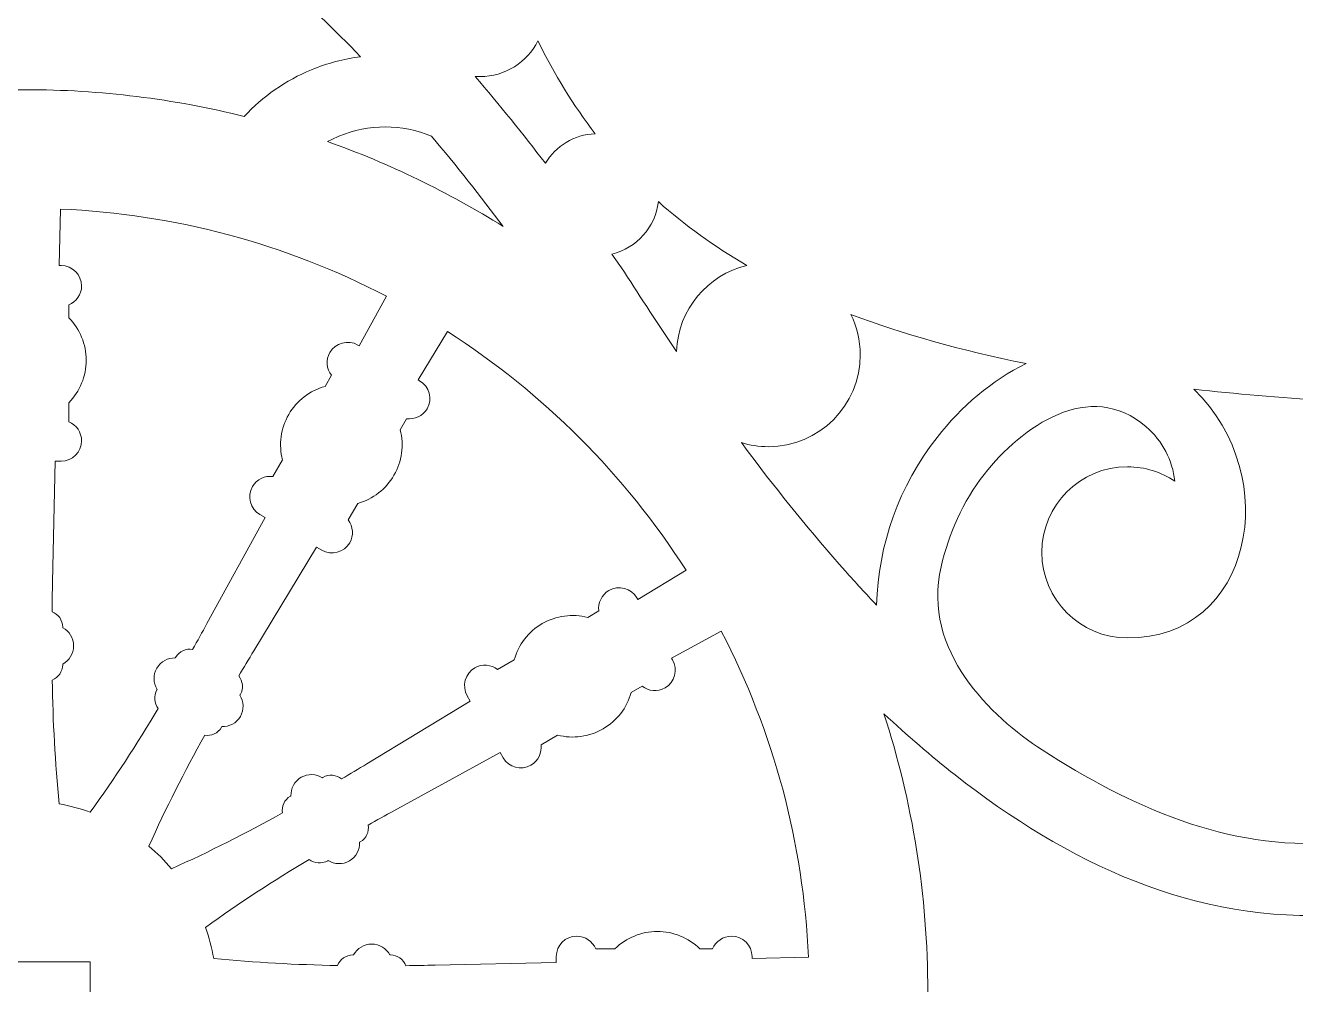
# Model space of a CAD drawing. Header units: millimetres. Extents: x -917 to 965, y -497 to 497.
# Drawn here: x -198.4 to -73.7, y 5.9 to 100 of the extents above; entities that cross this region are included whole.
import ezdxf

# ---------------------------------------------------------------- set-up
doc = ezdxf.new("R2010")
doc.units = ezdxf.units.MM
doc.header["$MEASUREMENT"] = 0
doc.layers.add('Camada 1', color=7, linetype='Continuous')

msp = doc.modelspace()

# ---------------------------------------------------------------- linework, layer by layer
at = {"layer": 'Camada 1', "color": 250, "lineweight": 9}
for points, knots in [([(-198.3964, -83.4735), (-162.6982, -83.4735), (-131.9322, -62.3545), (-117.9107, -31.9291), (-117.9107, -31.9291), (-112.7183, -20.6621), (-109.8222, -8.1187), (-109.8222, 5.1008), (-109.8222, 5.1008), (-109.8222, 14.6397), (-111.3359, 23.8243), (-114.1266, 32.4329), (-114.1266, 32.4329), (-111.8537, 30.3117), (-109.523, 28.2998), (-107.135, 26.4231), (-107.135, 26.4231), (-96.3044, 17.9114), (-83.4844, 11.6802), (-69.387, 12.7613), (-69.387, 12.7613), (-61.7681, 13.3454), (-54.368, 16.3969), (-47.9919, 20.5079), (-47.9919, 20.5079), (-41.9496, 24.4035), (-37.2773, 29.6993), (-32.512, 34.9897), (-32.512, 34.9897), (-28.8045, 39.1058), (-24.4884, 43.9299), (-19.4436, 46.3837), (-19.4436, 46.3837), (-18.9485, 46.6244), (-18.4434, 46.8444), (-17.929, 47.0403), (-17.929, 47.0403), (-13.2425, 48.8262), (-8.7657, 48.0524), (-7.9944, 42.8839), (-7.9944, 42.8839), (-9.0435, 43.3459), (-10.2032, 43.6028), (-11.423, 43.6028), (-11.423, 43.6028), (-16.1253, 43.6028), (-19.9374, 39.7908), (-19.9374, 35.0882), (-19.9374, 35.0882), (-19.9374, 24.9912), (-5.5626, 23.4531), (-1.6276, 32.7066), (-1.6276, 32.7066), (2.3074, 23.4531), (16.6822, 24.9912), (16.6822, 35.0882), (16.6822, 35.0882), (16.6822, 39.7908), (12.8701, 43.6028), (8.1678, 43.6028), (8.1678, 43.6028), (6.948, 43.6028), (5.7883, 43.3459), (4.7392, 42.8839), (4.7392, 42.8839), (5.5105, 48.0524), (9.9873, 48.8262), (14.6738, 47.0403), (14.6738, 47.0403), (15.1882, 46.8444), (15.6933, 46.6244), (16.1884, 46.3837), (16.1884, 46.3837), (21.2332, 43.9299), (25.5493, 39.1058), (29.2568, 34.9897), (29.2568, 34.9897), (34.0221, 29.6993), (38.6944, 24.4035), (44.7367, 20.5079), (44.7367, 20.5079), (51.1128, 16.3969), (58.5129, 13.3454), (66.1318, 12.7613), (66.1318, 12.7613), (80.2292, 11.6802), (93.0492, 17.9114), (103.8798, 26.4231), (103.8798, 26.4231), (106.2678, 28.2998), (108.5985, 30.3117), (110.8714, 32.4329), (110.8714, 32.4329), (108.0807, 23.8243), (106.567, 14.6397), (106.567, 5.1008), (106.567, 5.1008), (106.567, -8.1187), (109.4631, -20.6621), (114.6555, -31.9291), (114.6555, -31.9291), (128.677, -62.3545), (159.443, -83.4735), (195.1412, -83.4735), (195.1412, -83.4735), (244.0591, -83.4735), (283.7154, -43.8171), (283.7154, 5.1008), (283.7154, 5.1008), (283.7154, 45.8431), (256.2044, 80.1555), (218.7476, 90.4885), (218.7476, 90.4885), (225.2238, 99.6371), (222.9325, 113.5027), (212.5837, 120.3103), (212.5837, 120.3103), (203.7228, 126.1391), (191.9221, 124.9127), (182.1681, 120.7623), (182.1681, 120.7623), (162.562, 131.2106), (161.156, 155.1075), (174.2652, 171.8183), (174.2652, 171.8183), (178.596, 177.339), (186.2582, 183.822), (192.9885, 177.9755), (192.9885, 177.9755), (194.654, 176.5287), (195.5364, 174.444), (195.4903, 172.325), (195.4903, 172.325), (194.163, 173.4893), (192.4237, 174.1953), (190.5193, 174.1953), (190.5193, 174.1953), (186.3536, 174.1953), (182.9767, 170.8184), (182.9767, 166.6529), (182.9767, 166.6529), (182.9767, 162.4872), (186.3553, 159.2288), (190.5193, 159.1103), (190.5193, 159.1103), (201.444, 158.7992), (208.2439, 174.0666), (197.6142, 183.3003), (197.6142, 183.3003), (194.9083, 185.6509), (191.7024, 187.1293), (188.0985, 187.3232), (188.0985, 187.3232), (180.2179, 187.7471), (173.2996, 182.0154), (168.7155, 176.1719), (168.7155, 176.1719), (167.4559, 174.566), (166.3149, 172.9043), (165.2881, 171.2009), (165.2881, 171.2009), (169.4463, 191.7251), (173.3392, 215.2747), (176.7885, 241.9203), (176.7885, 241.9203), (185.059, 243.2747), (191.3702, 250.4546), (191.3702, 259.1085), (191.3702, 259.1085), (191.3702, 268.7283), (183.572, 276.5267), (173.9522, 276.5267), (173.9522, 276.5267), (169.3682, 276.5267), (165.1976, 274.7558), (162.0877, 271.8611), (162.0877, 271.8611), (162.0877, 271.8611), (132.0877, 271.8611), (132.0877, 271.8611), (132.0877, 271.8611), (132.0877, 271.8611), (132.0877, 265.8611), (132.0877, 265.8611), (132.0877, 265.8611), (132.0877, 265.8611), (52.0877, 265.8611), (52.0877, 265.8611), (52.0877, 265.8611), (52.0877, 265.8611), (52.0877, 271.8611), (52.0877, 271.8611), (52.0877, 271.8611), (52.0877, 271.8611), (-55.3429, 271.8611), (-55.3429, 271.8611), (-55.3429, 271.8611), (-55.3429, 271.8611), (-55.3429, 265.8611), (-55.3429, 265.8611), (-55.3429, 265.8611), (-55.3429, 265.8611), (-135.3429, 265.8611), (-135.3429, 265.8611), (-135.3429, 265.8611), (-135.3429, 265.8611), (-135.3429, 271.8611), (-135.3429, 271.8611), (-135.3429, 271.8611), (-135.3429, 271.8611), (-165.3429, 271.8611), (-165.3429, 271.8611), (-165.3429, 271.8611), (-168.4528, 274.7558), (-172.6234, 276.5267), (-177.2074, 276.5267), (-177.2074, 276.5267), (-186.8272, 276.5267), (-194.6254, 268.7283), (-194.6254, 259.1085), (-194.6254, 259.1085), (-194.6254, 250.4546), (-188.3142, 243.2747), (-180.0437, 241.9203), (-180.0437, 241.9203), (-176.5944, 215.2747), (-172.7015, 191.7251), (-168.5433, 171.2009), (-168.5433, 171.2009), (-169.5701, 172.9043), (-170.7111, 174.566), (-171.9707, 176.1719), (-171.9707, 176.1719), (-176.5548, 182.0154), (-183.4731, 187.7471), (-191.3537, 187.3232), (-191.3537, 187.3232), (-194.9576, 187.1293), (-198.1635, 185.6509), (-200.8694, 183.3003), (-200.8694, 183.3003), (-211.4991, 174.0666), (-204.6992, 158.7992), (-193.7745, 159.1103), (-193.7745, 159.1103), (-189.6105, 159.2288), (-186.2319, 162.4872), (-186.2319, 166.6529), (-186.2319, 166.6529), (-186.2319, 170.8184), (-189.6088, 174.1953), (-193.7745, 174.1953), (-193.7745, 174.1953), (-195.6789, 174.1953), (-197.4182, 173.4893), (-198.7455, 172.325), (-198.7455, 172.325), (-198.7916, 174.444), (-197.9092, 176.5287), (-196.2437, 177.9755), (-196.2437, 177.9755), (-189.5134, 183.822), (-181.8512, 177.339), (-177.5204, 171.8183), (-177.5204, 171.8183), (-164.4112, 155.1075), (-165.8172, 131.2106), (-185.4233, 120.7623), (-185.4233, 120.7623), (-195.1773, 124.9127), (-206.978, 126.1391), (-215.8389, 120.3103), (-215.8389, 120.3103), (-226.1877, 113.5027), (-228.479, 99.6371), (-222.0028, 90.4885), (-222.0028, 90.4885), (-259.4596, 80.1555), (-286.9706, 45.8431), (-286.9706, 5.1008), (-286.9706, 5.1008), (-286.9706, -43.8171), (-247.3143, -83.4735), (-198.3964, -83.4735)], [0, 0, 0, 0, 0.01388889, 0.01388889, 0.01388889, 0.01388889, 0.02777778, 0.02777778, 0.02777778, 0.02777778, 0.04166667, 0.04166667, 0.04166667, 0.04166667, 0.05555556, 0.05555556, 0.05555556, 0.05555556, 0.06944444, 0.06944444, 0.06944444, 0.06944444, 0.08333333, 0.08333333, 0.08333333, 0.08333333, 0.09722222, 0.09722222, 0.09722222, 0.09722222, 0.11111111, 0.11111111, 0.11111111, 0.11111111, 0.125, 0.125, 0.125, 0.125, 0.13888889, 0.13888889, 0.13888889, 0.13888889, 0.15277778, 0.15277778, 0.15277778, 0.15277778, 0.16666667, 0.16666667, 0.16666667, 0.16666667, 0.18055556, 0.18055556, 0.18055556, 0.18055556, 0.19444444, 0.19444444, 0.19444444, 0.19444444, 0.20833333, 0.20833333, 0.20833333, 0.20833333, 0.22222222, 0.22222222, 0.22222222, 0.22222222, 0.23611111, 0.23611111, 0.23611111, 0.23611111, 0.25, 0.25, 0.25, 0.25, 0.26388889, 0.26388889, 0.26388889, 0.26388889, 0.27777778, 0.27777778, 0.27777778, 0.27777778, 0.29166667, 0.29166667, 0.29166667, 0.29166667, 0.30555556, 0.30555556, 0.30555556, 0.30555556, 0.31944444, 0.31944444, 0.31944444, 0.31944444, 0.33333333, 0.33333333, 0.33333333, 0.33333333, 0.34722222, 0.34722222, 0.34722222, 0.34722222, 0.36111111, 0.36111111, 0.36111111, 0.36111111, 0.375, 0.375, 0.375, 0.375, 0.38888889, 0.38888889, 0.38888889, 0.38888889, 0.40277778, 0.40277778, 0.40277778, 0.40277778, 0.41666667, 0.41666667, 0.41666667, 0.41666667, 0.43055556, 0.43055556, 0.43055556, 0.43055556, 0.44444444, 0.44444444, 0.44444444, 0.44444444, 0.45833333, 0.45833333, 0.45833333, 0.45833333, 0.47222222, 0.47222222, 0.47222222, 0.47222222, 0.48611111, 0.48611111, 0.48611111, 0.48611111, 0.5, 0.5, 0.5, 0.5, 0.51388889, 0.51388889, 0.51388889, 0.51388889, 0.52777778, 0.52777778, 0.52777778, 0.52777778, 0.54166667, 0.54166667, 0.54166667, 0.54166667, 0.55555556, 0.55555556, 0.55555556, 0.55555556, 0.56944444, 0.56944444, 0.56944444, 0.56944444, 0.58333333, 0.58333333, 0.58333333, 0.58333333, 0.59722222, 0.59722222, 0.59722222, 0.59722222, 0.61111111, 0.61111111, 0.61111111, 0.61111111, 0.625, 0.625, 0.625, 0.625, 0.63888889, 0.63888889, 0.63888889, 0.63888889, 0.65277778, 0.65277778, 0.65277778, 0.65277778, 0.66666667, 0.66666667, 0.66666667, 0.66666667, 0.68055556, 0.68055556, 0.68055556, 0.68055556, 0.69444444, 0.69444444, 0.69444444, 0.69444444, 0.70833333, 0.70833333, 0.70833333, 0.70833333, 0.72222222, 0.72222222, 0.72222222, 0.72222222, 0.73611111, 0.73611111, 0.73611111, 0.73611111, 0.75, 0.75, 0.75, 0.75, 0.76388889, 0.76388889, 0.76388889, 0.76388889, 0.77777778, 0.77777778, 0.77777778, 0.77777778, 0.79166667, 0.79166667, 0.79166667, 0.79166667, 0.80555556, 0.80555556, 0.80555556, 0.80555556, 0.81944444, 0.81944444, 0.81944444, 0.81944444, 0.83333333, 0.83333333, 0.83333333, 0.83333333, 0.84722222, 0.84722222, 0.84722222, 0.84722222, 0.86111111, 0.86111111, 0.86111111, 0.86111111, 0.875, 0.875, 0.875, 0.875, 0.88888889, 0.88888889, 0.88888889, 0.88888889, 0.90277778, 0.90277778, 0.90277778, 0.90277778, 0.91666667, 0.91666667, 0.91666667, 0.91666667, 0.93055556, 0.93055556, 0.93055556, 0.93055556, 0.94444444, 0.94444444, 0.94444444, 0.94444444, 0.95833333, 0.95833333, 0.95833333, 0.95833333, 0.97222222, 0.97222222, 0.97222222, 0.97222222, 1, 1, 1, 1]), ([(-181.745, 110.8182), (-176.0547, 107.0391), (-170.6082, 102.2191), (-165.5086, 96.9079), (-165.5086, 96.9079), (-167.1474, 96.696), (-168.7656, 96.2694), (-170.3198, 95.6267), (-170.3198, 95.6267), (-172.8503, 94.5801), (-175.0961, 93.0101), (-176.9279, 91.0494), (-176.9279, 91.0494), (-183.8024, 92.7609), (-190.9923, 93.675), (-198.3964, 93.675), (-198.3964, 93.675), (-199.3643, 93.675), (-200.3271, 93.654), (-201.2876, 93.6231), (-201.2876, 93.6231), (-201.2772, 93.7964), (-201.2716, 93.9708), (-201.2716, 94.1466), (-201.2716, 94.1466), (-201.2716, 98.9995), (-205.2056, 102.9333), (-210.0585, 102.9333), (-210.0585, 102.9333), (-213.5237, 102.9333), (-216.5199, 100.9273), (-217.9503, 98.0133), (-217.9503, 98.0133), (-219.7808, 103.7505), (-217.5891, 110.7163), (-211.9625, 114.4175), (-211.9625, 114.4175), (-207.9657, 117.0465), (-202.8264, 117.5529), (-198.1748, 117.02), (-198.1748, 117.02), (-192.3675, 116.3549), (-186.598, 114.041), (-181.745, 110.8182)], [0, 0, 0, 0, 0.08333333, 0.08333333, 0.08333333, 0.08333333, 0.16666667, 0.16666667, 0.16666667, 0.16666667, 0.25, 0.25, 0.25, 0.25, 0.33333333, 0.33333333, 0.33333333, 0.33333333, 0.41666667, 0.41666667, 0.41666667, 0.41666667, 0.5, 0.5, 0.5, 0.5, 0.58333333, 0.58333333, 0.58333333, 0.58333333, 0.66666667, 0.66666667, 0.66666667, 0.66666667, 0.75, 0.75, 0.75, 0.75, 0.83333333, 0.83333333, 0.83333333, 0.83333333, 1, 1, 1, 1]), ([(-148.0842, 98.4542), (-146.4635, 95.1636), (-144.6053, 92.1347), (-142.4669, 89.3522), (-142.4669, 89.3522), (-144.5438, 89.2674), (-146.3474, 88.125), (-147.3543, 86.4491), (-147.3543, 86.4491), (-149.5545, 89.3167), (-151.8554, 92.1759), (-154.2486, 94.9701), (-154.2486, 94.9701), (-154.0929, 94.9587), (-153.9356, 94.9527), (-153.7769, 94.9527), (-153.7769, 94.9527), (-151.2896, 94.9527), (-149.1352, 96.3769), (-148.0842, 98.4542)], [0, 0, 0, 0, 0.16666667, 0.16666667, 0.16666667, 0.16666667, 0.33333333, 0.33333333, 0.33333333, 0.33333333, 0.5, 0.5, 0.5, 0.5, 0.66666667, 0.66666667, 0.66666667, 0.66666667, 1, 1, 1, 1]), ([(-167.6244, 89.1086), (-164.7072, 90.315), (-161.4308, 90.3109), (-158.5217, 89.1071), (-158.5217, 89.1071), (-156.072, 86.1911), (-153.7277, 83.2134), (-151.5027, 80.2494), (-151.5027, 80.2494), (-156.8872, 83.6161), (-162.6582, 86.4205), (-168.736, 88.58), (-168.736, 88.58), (-168.3765, 88.7744), (-168.0057, 88.9509), (-167.6244, 89.1086)], [0, 0, 0, 0, 0.2, 0.2, 0.2, 0.2, 0.4, 0.4, 0.4, 0.4, 0.6, 0.6, 0.6, 0.6, 1, 1, 1, 1]), ([(-136.27, 82.6867), (-133.6871, 80.3839), (-130.8038, 78.3033), (-127.5815, 76.4309), (-127.5815, 76.4309), (-131.4411, 75.5061), (-134.3356, 72.1009), (-134.4857, 67.9946), (-134.4857, 67.9946), (-136.2576, 70.6035), (-137.9613, 73.2042), (-139.5944, 75.7651), (-139.5944, 75.7651), (-139.5944, 75.7651), (-139.6673, 75.8748), (-139.6673, 75.8748), (-139.6673, 75.8748), (-139.6673, 75.8748), (-140.831, 77.5448), (-140.831, 77.5448), (-140.831, 77.5448), (-138.4089, 78.1196), (-136.5566, 80.1655), (-136.27, 82.6867)], [0, 0, 0, 0, 0.14285714, 0.14285714, 0.14285714, 0.14285714, 0.28571429, 0.28571429, 0.28571429, 0.28571429, 0.42857143, 0.42857143, 0.42857143, 0.42857143, 0.57142857, 0.57142857, 0.57142857, 0.57142857, 0.71428571, 0.71428571, 0.71428571, 0.71428571, 1, 1, 1, 1]), ([(-162.9473, 73.3991), (-162.9473, 73.3991), (-165.6206, 68.5295), (-165.6206, 68.5295), (-165.6206, 68.5295), (-165.6206, 68.5295), (-165.772, 68.6168), (-165.772, 68.6168), (-165.772, 68.6168), (-166.7288, 69.1693), (-167.9632, 68.8385), (-168.5154, 67.8818), (-168.5154, 67.8818), (-168.9341, 67.1567), (-168.8453, 66.272), (-168.3614, 65.6456), (-168.3614, 65.6456), (-168.3614, 65.6456), (-168.9879, 64.5603), (-168.9879, 64.5603), (-168.9879, 64.5603), (-170.4881, 64.1417), (-171.7629, 63.1574), (-172.5473, 61.7987), (-172.5473, 61.7987), (-173.3309, 60.4413), (-173.5462, 58.8429), (-173.1593, 57.3354), (-173.1593, 57.3354), (-173.1593, 57.3354), (-174.0987, 55.7082), (-174.0987, 55.7082), (-174.0987, 55.7082), (-174.8831, 55.8143), (-175.6937, 55.4486), (-176.1124, 54.7235), (-176.1124, 54.7235), (-176.6646, 53.7669), (-176.3338, 52.5325), (-175.3773, 51.9801), (-175.3773, 51.9801), (-175.3773, 51.9801), (-174.867, 51.6857), (-174.867, 51.6857), (-174.867, 51.6857), (-174.867, 51.6857), (-180.5828, 41.2735), (-180.5828, 41.2735), (-180.5828, 41.2735), (-181.0455, 40.4305), (-181.512, 39.5894), (-181.983, 38.7511), (-181.983, 38.7511), (-182.6279, 38.8569), (-183.3029, 38.5628), (-183.6479, 37.9655), (-183.6479, 37.9655), (-183.6479, 37.9655), (-183.6812, 37.908), (-183.6812, 37.908), (-183.6812, 37.908), (-184.4081, 37.9353), (-185.1224, 37.565), (-185.5024, 36.9068), (-185.5024, 36.9068), (-185.8826, 36.2487), (-185.846, 35.445), (-185.4588, 34.829), (-185.4588, 34.829), (-185.4588, 34.829), (-185.492, 34.7714), (-185.492, 34.7714), (-185.492, 34.7714), (-185.8338, 34.1795), (-185.7556, 33.4557), (-185.3513, 32.9507), (-185.3513, 32.9507), (-187.4464, 29.4737), (-189.6556, 26.0643), (-192.0338, 22.7738), (-192.0338, 22.7738), (-193.021, 23.1293), (-194.0368, 23.4009), (-195.0696, 23.5857), (-195.0696, 23.5857), (-195.4841, 27.6247), (-195.6927, 31.6826), (-195.7685, 35.7415), (-195.7685, 35.7415), (-195.1653, 35.9763), (-194.7359, 36.5635), (-194.7359, 37.2483), (-194.7359, 37.2483), (-194.7359, 37.2483), (-194.7359, 37.3139), (-194.7359, 37.3139), (-194.7359, 37.3139), (-194.0918, 37.6531), (-193.6594, 38.3298), (-193.6594, 39.0924), (-193.6594, 39.0924), (-193.6594, 39.8551), (-194.0918, 40.5318), (-194.7359, 40.8709), (-194.7359, 40.8709), (-194.7359, 40.8709), (-194.7359, 40.9364), (-194.7359, 40.9364), (-194.7359, 40.9364), (-194.7359, 41.6275), (-195.1733, 42.2193), (-195.7854, 42.4497), (-195.7854, 42.4497), (-195.7742, 43.4113), (-195.7575, 44.3725), (-195.7368, 45.3338), (-195.7368, 45.3338), (-195.7368, 45.3338), (-195.4808, 57.2088), (-195.4808, 57.2088), (-195.4808, 57.2088), (-195.4808, 57.2088), (-194.8914, 57.2088), (-194.8914, 57.2088), (-194.8914, 57.2088), (-193.7854, 57.2087), (-192.883, 58.1111), (-192.883, 59.2172), (-192.883, 59.2172), (-192.883, 60.0558), (-193.4016, 60.7771), (-194.1346, 61.0771), (-194.1346, 61.0771), (-194.1346, 61.0771), (-194.1346, 62.9557), (-194.1346, 62.9557), (-194.1346, 62.9557), (-193.0446, 64.0682), (-192.4326, 65.5581), (-192.4326, 67.1269), (-192.4326, 67.1269), (-192.4326, 68.6959), (-193.0446, 70.1857), (-194.1346, 71.2983), (-194.1346, 71.2983), (-194.1346, 71.2983), (-194.1346, 72.5509), (-194.1346, 72.5509), (-194.1346, 72.5509), (-193.4016, 72.8509), (-192.8831, 73.5723), (-192.883, 74.4109), (-192.883, 74.4109), (-192.8829, 75.5169), (-193.7854, 76.4195), (-194.8914, 76.4193), (-194.8914, 76.4193), (-194.8914, 76.4193), (-195.0666, 76.4193), (-195.0666, 76.4193), (-195.0666, 76.4193), (-195.0666, 76.4193), (-194.9471, 81.963), (-194.9471, 81.963), (-194.9471, 81.963), (-183.7671, 81.4691), (-172.8755, 78.5647), (-162.9473, 73.3991)], [0, 0, 0, 0, 0.02325581, 0.02325581, 0.02325581, 0.02325581, 0.04651163, 0.04651163, 0.04651163, 0.04651163, 0.06976744, 0.06976744, 0.06976744, 0.06976744, 0.09302326, 0.09302326, 0.09302326, 0.09302326, 0.11627907, 0.11627907, 0.11627907, 0.11627907, 0.13953488, 0.13953488, 0.13953488, 0.13953488, 0.1627907, 0.1627907, 0.1627907, 0.1627907, 0.18604651, 0.18604651, 0.18604651, 0.18604651, 0.20930233, 0.20930233, 0.20930233, 0.20930233, 0.23255814, 0.23255814, 0.23255814, 0.23255814, 0.25581395, 0.25581395, 0.25581395, 0.25581395, 0.27906977, 0.27906977, 0.27906977, 0.27906977, 0.30232558, 0.30232558, 0.30232558, 0.30232558, 0.3255814, 0.3255814, 0.3255814, 0.3255814, 0.34883721, 0.34883721, 0.34883721, 0.34883721, 0.37209302, 0.37209302, 0.37209302, 0.37209302, 0.39534884, 0.39534884, 0.39534884, 0.39534884, 0.41860465, 0.41860465, 0.41860465, 0.41860465, 0.44186047, 0.44186047, 0.44186047, 0.44186047, 0.46511628, 0.46511628, 0.46511628, 0.46511628, 0.48837209, 0.48837209, 0.48837209, 0.48837209, 0.51162791, 0.51162791, 0.51162791, 0.51162791, 0.53488372, 0.53488372, 0.53488372, 0.53488372, 0.55813953, 0.55813953, 0.55813953, 0.55813953, 0.58139535, 0.58139535, 0.58139535, 0.58139535, 0.60465116, 0.60465116, 0.60465116, 0.60465116, 0.62790698, 0.62790698, 0.62790698, 0.62790698, 0.65116279, 0.65116279, 0.65116279, 0.65116279, 0.6744186, 0.6744186, 0.6744186, 0.6744186, 0.69767442, 0.69767442, 0.69767442, 0.69767442, 0.72093023, 0.72093023, 0.72093023, 0.72093023, 0.74418605, 0.74418605, 0.74418605, 0.74418605, 0.76744186, 0.76744186, 0.76744186, 0.76744186, 0.79069767, 0.79069767, 0.79069767, 0.79069767, 0.81395349, 0.81395349, 0.81395349, 0.81395349, 0.8372093, 0.8372093, 0.8372093, 0.8372093, 0.86046512, 0.86046512, 0.86046512, 0.86046512, 0.88372093, 0.88372093, 0.88372093, 0.88372093, 0.90697674, 0.90697674, 0.90697674, 0.90697674, 0.93023256, 0.93023256, 0.93023256, 0.93023256, 0.95348837, 0.95348837, 0.95348837, 0.95348837, 1, 1, 1, 1]), ([(-117.3653, 71.6169), (-112.2982, 69.6902), (-106.5976, 68.0923), (-100.177, 66.7946), (-100.177, 66.7946), (-103.5122, 65.1872), (-106.5503, 62.5604), (-108.9106, 59.558), (-108.9106, 59.558), (-112.6589, 54.7898), (-114.6891, 48.9949), (-114.8522, 43.0969), (-114.8522, 43.0969), (-115.8852, 44.1879), (-116.9049, 45.3001), (-117.9107, 46.4303), (-117.9107, 46.4303), (-121.203, 50.1289), (-124.3482, 54.0189), (-127.3383, 57.9855), (-127.3383, 57.9855), (-127.3383, 57.9855), (-127.5446, 58.2599), (-127.5446, 58.2599), (-127.5446, 58.2599), (-127.5446, 58.2599), (-128.125, 59.0361), (-128.125, 59.0361), (-128.125, 59.0361), (-127.2863, 58.7784), (-126.3958, 58.6393), (-125.4725, 58.6393), (-125.4725, 58.6393), (-120.491, 58.6393), (-116.4526, 62.6778), (-116.4526, 67.6593), (-116.4526, 67.6593), (-116.4526, 69.0791), (-116.781, 70.422), (-117.3653, 71.6169)], [0, 0, 0, 0, 0.09090909, 0.09090909, 0.09090909, 0.09090909, 0.18181818, 0.18181818, 0.18181818, 0.18181818, 0.27272727, 0.27272727, 0.27272727, 0.27272727, 0.36363636, 0.36363636, 0.36363636, 0.36363636, 0.45454545, 0.45454545, 0.45454545, 0.45454545, 0.54545455, 0.54545455, 0.54545455, 0.54545455, 0.63636364, 0.63636364, 0.63636364, 0.63636364, 0.72727273, 0.72727273, 0.72727273, 0.72727273, 0.81818182, 0.81818182, 0.81818182, 0.81818182, 1, 1, 1, 1]), ([(-156.9771, 69.9422), (-147.5796, 63.9273), (-139.571, 55.9167), (-133.5563, 46.5188), (-133.5563, 46.5188), (-133.5563, 46.5188), (-138.2972, 43.6437), (-138.2972, 43.6437), (-138.2972, 43.6437), (-138.2972, 43.6437), (-138.3846, 43.7953), (-138.3846, 43.7953), (-138.3846, 43.7953), (-138.9371, 44.7518), (-140.1717, 45.0828), (-141.1281, 44.5305), (-141.1281, 44.5305), (-141.8532, 44.1117), (-142.2188, 43.3013), (-142.1129, 42.5167), (-142.1129, 42.5167), (-142.1129, 42.5167), (-143.1982, 41.8902), (-143.1982, 41.8902), (-143.1982, 41.8902), (-144.7056, 42.2772), (-146.304, 42.0619), (-147.6615, 41.2782), (-147.6615, 41.2782), (-149.02, 40.4939), (-150.0045, 39.219), (-150.4229, 37.7189), (-150.4229, 37.7189), (-150.4229, 37.7189), (-152.0502, 36.7795), (-152.0502, 36.7795), (-152.0502, 36.7795), (-152.6765, 37.2633), (-153.5613, 37.3521), (-154.2863, 36.9335), (-154.2863, 36.9335), (-155.243, 36.3811), (-155.5738, 35.1467), (-155.0214, 34.19), (-155.0214, 34.19), (-155.0214, 34.19), (-154.7268, 33.6799), (-154.7268, 33.6799), (-154.7268, 33.6799), (-154.7268, 33.6799), (-164.883, 27.5205), (-164.883, 27.5205), (-164.883, 27.5205), (-165.7053, 27.0221), (-166.5296, 26.5271), (-167.3567, 26.0364), (-167.3567, 26.0364), (-167.8624, 26.4504), (-168.5942, 26.5332), (-169.1915, 26.1883), (-169.1915, 26.1883), (-169.1915, 26.1883), (-169.2489, 26.1553), (-169.2489, 26.1553), (-169.2489, 26.1553), (-169.865, 26.5423), (-170.6687, 26.5789), (-171.3268, 26.1989), (-171.3268, 26.1989), (-171.9849, 25.8189), (-172.3552, 25.1046), (-172.328, 24.3776), (-172.328, 24.3776), (-172.328, 24.3776), (-172.3856, 24.3444), (-172.3856, 24.3444), (-172.3856, 24.3444), (-172.9774, 24.0027), (-173.2716, 23.3367), (-173.1738, 22.6971), (-173.1738, 22.6971), (-176.7282, 20.7327), (-180.3478, 18.884), (-184.0544, 17.2236), (-184.0544, 17.2236), (-184.732, 18.0228), (-185.4747, 18.7658), (-186.2736, 19.4441), (-186.2736, 19.4441), (-184.6127, 23.15), (-182.7644, 26.7691), (-180.8, 30.323), (-180.8, 30.323), (-180.1604, 30.2253), (-179.4944, 30.5193), (-179.1526, 31.1114), (-179.1526, 31.1114), (-179.1526, 31.1114), (-179.1194, 31.169), (-179.1194, 31.169), (-179.1194, 31.169), (-178.3924, 31.1417), (-177.678, 31.512), (-177.2981, 32.1701), (-177.2981, 32.1701), (-176.9181, 32.8281), (-176.9548, 33.6319), (-177.3418, 34.2479), (-177.3418, 34.2479), (-177.3418, 34.2479), (-177.3086, 34.3055), (-177.3086, 34.3055), (-177.3086, 34.3055), (-176.9636, 34.9029), (-177.0466, 35.6347), (-177.4608, 36.1404), (-177.4608, 36.1404), (-176.9703, 36.9674), (-176.4753, 37.7918), (-175.9767, 38.6138), (-175.9767, 38.6138), (-175.9767, 38.6138), (-169.8174, 48.7701), (-169.8174, 48.7701), (-169.8174, 48.7701), (-169.8174, 48.7701), (-169.307, 48.4754), (-169.307, 48.4754), (-169.307, 48.4754), (-168.3504, 47.9231), (-167.1159, 48.2539), (-166.5634, 49.2104), (-166.5634, 49.2104), (-166.145, 49.9356), (-166.2335, 50.8202), (-166.7176, 51.4466), (-166.7176, 51.4466), (-166.7176, 51.4466), (-165.7781, 53.0738), (-165.7781, 53.0738), (-165.7781, 53.0738), (-164.2779, 53.4924), (-163.0029, 54.4766), (-162.2186, 55.8354), (-162.2186, 55.8354), (-161.4348, 57.1928), (-161.2198, 58.7912), (-161.6068, 60.2988), (-161.6068, 60.2988), (-161.6068, 60.2988), (-160.9802, 61.3841), (-160.9802, 61.3841), (-160.9802, 61.3841), (-160.1957, 61.2781), (-159.3851, 61.6437), (-158.9667, 62.3687), (-158.9667, 62.3687), (-158.4143, 63.3252), (-158.745, 64.56), (-159.7017, 65.1122), (-159.7017, 65.1122), (-159.7017, 65.1122), (-159.8532, 65.1998), (-159.8532, 65.1998), (-159.8532, 65.1998), (-159.8532, 65.1998), (-156.9771, 69.9422), (-156.9771, 69.9422)], [0, 0, 0, 0, 0.02325581, 0.02325581, 0.02325581, 0.02325581, 0.04651163, 0.04651163, 0.04651163, 0.04651163, 0.06976744, 0.06976744, 0.06976744, 0.06976744, 0.09302326, 0.09302326, 0.09302326, 0.09302326, 0.11627907, 0.11627907, 0.11627907, 0.11627907, 0.13953488, 0.13953488, 0.13953488, 0.13953488, 0.1627907, 0.1627907, 0.1627907, 0.1627907, 0.18604651, 0.18604651, 0.18604651, 0.18604651, 0.20930233, 0.20930233, 0.20930233, 0.20930233, 0.23255814, 0.23255814, 0.23255814, 0.23255814, 0.25581395, 0.25581395, 0.25581395, 0.25581395, 0.27906977, 0.27906977, 0.27906977, 0.27906977, 0.30232558, 0.30232558, 0.30232558, 0.30232558, 0.3255814, 0.3255814, 0.3255814, 0.3255814, 0.34883721, 0.34883721, 0.34883721, 0.34883721, 0.37209302, 0.37209302, 0.37209302, 0.37209302, 0.39534884, 0.39534884, 0.39534884, 0.39534884, 0.41860465, 0.41860465, 0.41860465, 0.41860465, 0.44186047, 0.44186047, 0.44186047, 0.44186047, 0.46511628, 0.46511628, 0.46511628, 0.46511628, 0.48837209, 0.48837209, 0.48837209, 0.48837209, 0.51162791, 0.51162791, 0.51162791, 0.51162791, 0.53488372, 0.53488372, 0.53488372, 0.53488372, 0.55813953, 0.55813953, 0.55813953, 0.55813953, 0.58139535, 0.58139535, 0.58139535, 0.58139535, 0.60465116, 0.60465116, 0.60465116, 0.60465116, 0.62790698, 0.62790698, 0.62790698, 0.62790698, 0.65116279, 0.65116279, 0.65116279, 0.65116279, 0.6744186, 0.6744186, 0.6744186, 0.6744186, 0.69767442, 0.69767442, 0.69767442, 0.69767442, 0.72093023, 0.72093023, 0.72093023, 0.72093023, 0.74418605, 0.74418605, 0.74418605, 0.74418605, 0.76744186, 0.76744186, 0.76744186, 0.76744186, 0.79069767, 0.79069767, 0.79069767, 0.79069767, 0.81395349, 0.81395349, 0.81395349, 0.81395349, 0.8372093, 0.8372093, 0.8372093, 0.8372093, 0.86046512, 0.86046512, 0.86046512, 0.86046512, 0.88372093, 0.88372093, 0.88372093, 0.88372093, 0.90697674, 0.90697674, 0.90697674, 0.90697674, 0.93023256, 0.93023256, 0.93023256, 0.93023256, 0.95348837, 0.95348837, 0.95348837, 0.95348837, 1, 1, 1, 1]), ([(-108.5172, 46.8555), (-107.7555, 50.0984), (-106.4097, 53.2286), (-104.2896, 55.9255), (-104.2896, 55.9255), (-100.6002, 60.6191), (-93.9381, 65.3761), (-88.3792, 60.5877), (-88.3792, 60.5877), (-86.7729, 59.204), (-85.8034, 57.2873), (-85.5843, 55.2644), (-85.5843, 55.2644), (-86.9152, 56.1503), (-88.5129, 56.6669), (-90.2315, 56.6669), (-90.2315, 56.6669), (-94.8695, 56.6669), (-98.6294, 52.907), (-98.6294, 48.2689), (-98.6294, 48.2689), (-98.6294, 43.6309), (-94.8694, 39.8997), (-90.2315, 39.8711), (-90.2315, 39.8711), (-78.022, 39.7956), (-74.8085, 55.6344), (-83.7084, 64.2807), (-83.7084, 64.2807), (-75.5423, 63.3717), (-66.4628, 62.7839), (-56.3745, 62.4779), (-56.3745, 62.4779), (-64.6396, 58.2374), (-68.2792, 47.6787), (-60.6329, 41.3652), (-60.6329, 41.3652), (-57.0566, 38.4121), (-51.7787, 38.8627), (-48.8036, 42.4208), (-48.8036, 42.4208), (-45.8284, 45.9791), (-46.301, 51.2753), (-49.8592, 54.2503), (-49.8592, 54.2503), (-51.1776, 55.3527), (-52.7346, 55.9813), (-54.3239, 56.1554), (-54.3239, 56.1554), (-52.8584, 57.5666), (-50.8851, 58.4151), (-48.7652, 58.4463), (-48.7652, 58.4463), (-41.4291, 58.5541), (-39.3698, 50.6312), (-39.5499, 44.664), (-39.5499, 44.664), (-39.8146, 35.9009), (-44.7369, 30.9987), (-51.8139, 26.436), (-51.8139, 26.436), (-57.1848, 22.973), (-63.501, 20.2867), (-69.9264, 19.794), (-69.9264, 19.794), (-80.4024, 18.9907), (-89.9645, 23.3205), (-98.5907, 28.8858), (-98.5907, 28.8858), (-103.5958, 32.1149), (-110.4514, 38.6214), (-108.5172, 46.8555)], [0, 0, 0, 0, 0.05263158, 0.05263158, 0.05263158, 0.05263158, 0.10526316, 0.10526316, 0.10526316, 0.10526316, 0.15789474, 0.15789474, 0.15789474, 0.15789474, 0.21052632, 0.21052632, 0.21052632, 0.21052632, 0.26315789, 0.26315789, 0.26315789, 0.26315789, 0.31578947, 0.31578947, 0.31578947, 0.31578947, 0.36842105, 0.36842105, 0.36842105, 0.36842105, 0.42105263, 0.42105263, 0.42105263, 0.42105263, 0.47368421, 0.47368421, 0.47368421, 0.47368421, 0.52631579, 0.52631579, 0.52631579, 0.52631579, 0.57894737, 0.57894737, 0.57894737, 0.57894737, 0.63157895, 0.63157895, 0.63157895, 0.63157895, 0.68421053, 0.68421053, 0.68421053, 0.68421053, 0.73684211, 0.73684211, 0.73684211, 0.73684211, 0.78947368, 0.78947368, 0.78947368, 0.78947368, 0.84210526, 0.84210526, 0.84210526, 0.84210526, 0.89473684, 0.89473684, 0.89473684, 0.89473684, 1, 1, 1, 1]), ([(-130.1013, 40.5479), (-124.9374, 30.6198), (-122.0328, 19.7293), (-121.5389, 8.55), (-121.5389, 8.55), (-121.5389, 8.55), (-127.0774, 8.4307), (-127.0774, 8.4307), (-127.0774, 8.4307), (-127.0774, 8.4307), (-127.0774, 8.6057), (-127.0774, 8.6057), (-127.0774, 8.6057), (-127.0774, 9.7118), (-127.9797, 10.614), (-129.0858, 10.614), (-129.0858, 10.614), (-129.9245, 10.614), (-130.6458, 10.0952), (-130.9458, 9.3624), (-130.9458, 9.3624), (-130.9458, 9.3624), (-132.1985, 9.3624), (-132.1985, 9.3624), (-132.1985, 9.3624), (-133.311, 10.4522), (-134.801, 11.064), (-136.3698, 11.064), (-136.3698, 11.064), (-137.9387, 11.064), (-139.4286, 10.4522), (-140.5413, 9.3624), (-140.5413, 9.3624), (-140.5413, 9.3624), (-142.4196, 9.3624), (-142.4196, 9.3624), (-142.4196, 9.3624), (-142.7195, 10.0953), (-143.441, 10.614), (-144.2796, 10.614), (-144.2796, 10.614), (-145.3857, 10.6139), (-146.2878, 9.7118), (-146.288, 8.6057), (-146.288, 8.6057), (-146.288, 8.6057), (-146.288, 8.0165), (-146.288, 8.0165), (-146.288, 8.0165), (-146.288, 8.0165), (-158.163, 7.7605), (-158.163, 7.7605), (-158.163, 7.7605), (-159.1242, 7.7396), (-160.0857, 7.7232), (-161.0471, 7.7119), (-161.0471, 7.7119), (-161.2775, 8.3238), (-161.8694, 8.7609), (-162.5604, 8.7609), (-162.5604, 8.7609), (-162.5604, 8.7609), (-162.6257, 8.7609), (-162.6257, 8.7609), (-162.6257, 8.7609), (-162.9648, 9.4053), (-163.6416, 9.8377), (-164.4045, 9.8377), (-164.4045, 9.8377), (-165.1672, 9.8377), (-165.8439, 9.4053), (-166.1829, 8.7609), (-166.1829, 8.7609), (-166.1829, 8.7609), (-166.2485, 8.7609), (-166.2485, 8.7609), (-166.2485, 8.7609), (-166.933, 8.7609), (-167.5206, 8.3318), (-167.7552, 7.7287), (-167.7552, 7.7287), (-171.8145, 7.8047), (-175.8724, 8.0133), (-179.9116, 8.4278), (-179.9116, 8.4278), (-180.0969, 9.4603), (-180.3684, 10.4759), (-180.724, 11.4627), (-180.724, 11.4627), (-177.4334, 13.8411), (-174.0237, 16.0507), (-170.5463, 18.1458), (-170.5463, 18.1458), (-170.0412, 17.7415), (-169.3173, 17.6633), (-168.7254, 18.0049), (-168.7254, 18.0049), (-168.7254, 18.0049), (-168.6678, 18.0381), (-168.6678, 18.0381), (-168.6678, 18.0381), (-168.0519, 17.6511), (-167.2482, 17.6147), (-166.5902, 17.9946), (-166.5902, 17.9946), (-165.9321, 18.3744), (-165.5618, 19.0887), (-165.5889, 19.8158), (-165.5889, 19.8158), (-165.5889, 19.8158), (-165.5314, 19.8489), (-165.5314, 19.8489), (-165.5314, 19.8489), (-164.9338, 20.1939), (-164.6398, 20.8692), (-164.7459, 21.5144), (-164.7459, 21.5144), (-163.9076, 21.9852), (-163.0667, 22.4516), (-162.2237, 22.9143), (-162.2237, 22.9143), (-162.2237, 22.9143), (-151.8114, 28.6301), (-151.8114, 28.6301), (-151.8114, 28.6301), (-151.8114, 28.6301), (-151.517, 28.1198), (-151.517, 28.1198), (-151.517, 28.1198), (-150.9646, 27.1632), (-149.7299, 26.8323), (-148.7734, 27.3846), (-148.7734, 27.3846), (-148.0484, 27.8033), (-147.6827, 28.6137), (-147.7888, 29.3982), (-147.7888, 29.3982), (-147.7888, 29.3982), (-146.1615, 30.3378), (-146.1615, 30.3378), (-146.1615, 30.3378), (-144.6539, 29.9508), (-143.0553, 30.1658), (-141.6981, 30.9495), (-141.6981, 30.9495), (-140.3394, 31.734), (-139.3552, 33.0089), (-138.9365, 34.509), (-138.9365, 34.509), (-138.9365, 34.509), (-137.8514, 35.1356), (-137.8514, 35.1356), (-137.8514, 35.1356), (-137.225, 34.6518), (-136.3402, 34.563), (-135.6152, 34.9813), (-135.6152, 34.9813), (-134.6586, 35.5338), (-134.3277, 36.7685), (-134.8798, 37.725), (-134.8798, 37.725), (-134.8798, 37.725), (-134.9675, 37.8767), (-134.9675, 37.8767), (-134.9675, 37.8767), (-134.9675, 37.8767), (-130.1013, 40.5479), (-130.1013, 40.5479)], [0, 0, 0, 0, 0.02325581, 0.02325581, 0.02325581, 0.02325581, 0.04651163, 0.04651163, 0.04651163, 0.04651163, 0.06976744, 0.06976744, 0.06976744, 0.06976744, 0.09302326, 0.09302326, 0.09302326, 0.09302326, 0.11627907, 0.11627907, 0.11627907, 0.11627907, 0.13953488, 0.13953488, 0.13953488, 0.13953488, 0.1627907, 0.1627907, 0.1627907, 0.1627907, 0.18604651, 0.18604651, 0.18604651, 0.18604651, 0.20930233, 0.20930233, 0.20930233, 0.20930233, 0.23255814, 0.23255814, 0.23255814, 0.23255814, 0.25581395, 0.25581395, 0.25581395, 0.25581395, 0.27906977, 0.27906977, 0.27906977, 0.27906977, 0.30232558, 0.30232558, 0.30232558, 0.30232558, 0.3255814, 0.3255814, 0.3255814, 0.3255814, 0.34883721, 0.34883721, 0.34883721, 0.34883721, 0.37209302, 0.37209302, 0.37209302, 0.37209302, 0.39534884, 0.39534884, 0.39534884, 0.39534884, 0.41860465, 0.41860465, 0.41860465, 0.41860465, 0.44186047, 0.44186047, 0.44186047, 0.44186047, 0.46511628, 0.46511628, 0.46511628, 0.46511628, 0.48837209, 0.48837209, 0.48837209, 0.48837209, 0.51162791, 0.51162791, 0.51162791, 0.51162791, 0.53488372, 0.53488372, 0.53488372, 0.53488372, 0.55813953, 0.55813953, 0.55813953, 0.55813953, 0.58139535, 0.58139535, 0.58139535, 0.58139535, 0.60465116, 0.60465116, 0.60465116, 0.60465116, 0.62790698, 0.62790698, 0.62790698, 0.62790698, 0.65116279, 0.65116279, 0.65116279, 0.65116279, 0.6744186, 0.6744186, 0.6744186, 0.6744186, 0.69767442, 0.69767442, 0.69767442, 0.69767442, 0.72093023, 0.72093023, 0.72093023, 0.72093023, 0.74418605, 0.74418605, 0.74418605, 0.74418605, 0.76744186, 0.76744186, 0.76744186, 0.76744186, 0.79069767, 0.79069767, 0.79069767, 0.79069767, 0.81395349, 0.81395349, 0.81395349, 0.81395349, 0.8372093, 0.8372093, 0.8372093, 0.8372093, 0.86046512, 0.86046512, 0.86046512, 0.86046512, 0.88372093, 0.88372093, 0.88372093, 0.88372093, 0.90697674, 0.90697674, 0.90697674, 0.90697674, 0.93023256, 0.93023256, 0.93023256, 0.93023256, 0.95348837, 0.95348837, 0.95348837, 0.95348837, 1, 1, 1, 1]), ([(-204.7464, 8.1008), (-204.7464, 8.1008), (-192.0464, 8.1008), (-192.0464, 8.1008), (-192.0464, 8.1008), (-192.0464, 8.1008), (-192.0464, 2.1008), (-192.0464, 2.1008), (-192.0464, 2.1008), (-192.0464, 2.1008), (-204.7464, 2.1008), (-204.7464, 2.1008), (-204.7464, 2.1008), (-204.7464, 2.1008), (-204.7464, 8.1008), (-204.7464, 8.1008)], [0, 0, 0, 0, 0.2, 0.2, 0.2, 0.2, 0.4, 0.4, 0.4, 0.4, 0.6, 0.6, 0.6, 0.6, 1, 1, 1, 1])]:
    msp.add_open_spline(points, degree=3, knots=knots, dxfattribs=at)

doc.saveas('drawing.dxf')
